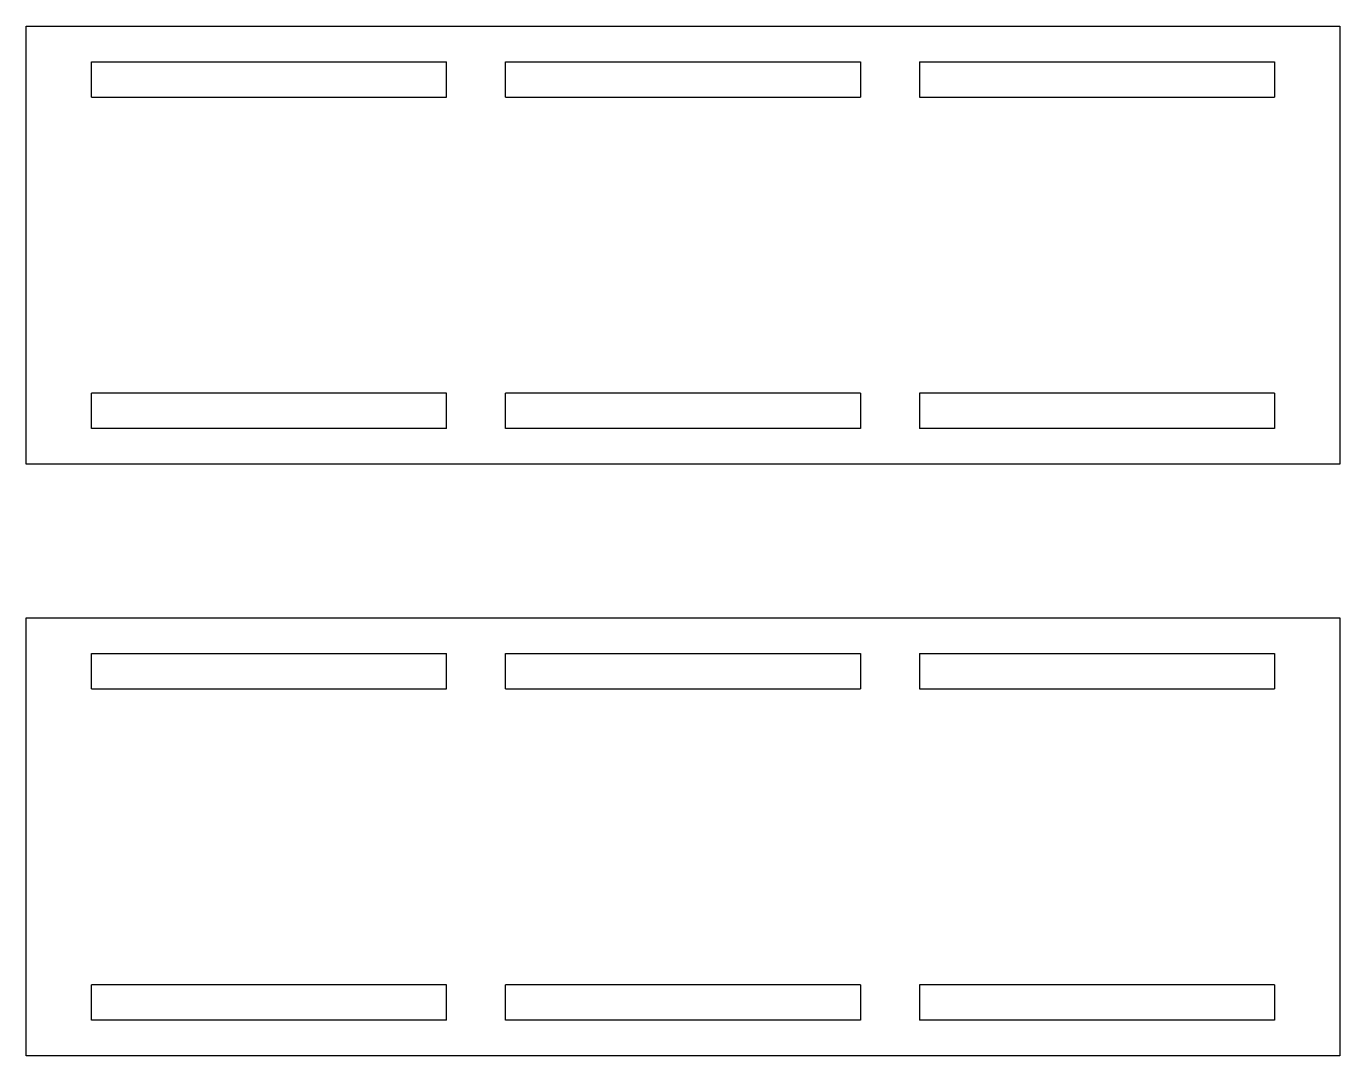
# Model space of a CAD drawing. Header units: millimetres. Extents: x 52 to 512, y 30 to 468.
# Drawn here: x 290.4 to 512.4, y 293.8 to 467.8 of the extents above; entities that cross this region are included whole.
import ezdxf

# ---------------------------------------------------------------- set-up
doc = ezdxf.new("R2010")
doc.units = ezdxf.units.MM

msp = doc.modelspace()

# ---------------------------------------------------------------- linework, layer by layer
for p, q in [((290.38, 467.77), (512.38, 467.77)), ((290.38, 393.77), (290.38, 467.77)), ((512.38, 467.77), (512.38, 393.77)), ((301.38, 455.77), (301.38, 461.77)), ((301.38, 461.77), (361.38, 461.77)), ((361.38, 455.77), (361.38, 461.77)), ((371.38, 455.77), (371.38, 461.77)), ((371.38, 461.77), (431.38, 461.77)), ((431.38, 461.77), (431.38, 455.77)), ((441.38, 461.77), (501.38, 461.77)), ((441.38, 461.77), (441.38, 455.77)), ((501.38, 461.77), (501.38, 455.77)), ((301.38, 455.77), (361.38, 455.77)), ((371.38, 455.77), (431.38, 455.77)), ((441.38, 455.77), (501.38, 455.77)), ((361.38, 405.77), (301.38, 405.77)), ((301.38, 399.77), (301.38, 405.77)), ((361.38, 399.77), (361.38, 405.77)), ((431.38, 405.77), (371.38, 405.77)), ((371.38, 399.77), (371.38, 405.77)), ((431.38, 405.77), (431.38, 399.77)), ((501.38, 405.77), (441.38, 405.77)), ((441.38, 405.77), (441.38, 399.77)), ((501.38, 405.77), (501.38, 399.77)), ((361.38, 399.77), (301.38, 399.77)), ((431.38, 399.77), (371.38, 399.77)), ((501.38, 399.77), (441.38, 399.77)), ((512.38, 393.77), (290.38, 393.77)), ((290.38, 367.77), (512.38, 367.77)), ((290.38, 293.77), (290.38, 367.77)), ((512.38, 367.77), (512.38, 293.77)), ((301.38, 355.77), (301.38, 361.77)), ((301.38, 361.77), (361.38, 361.77)), ((361.38, 355.77), (361.38, 361.77)), ((371.38, 355.77), (371.38, 361.77)), ((371.38, 361.77), (431.38, 361.77)), ((431.38, 361.77), (431.38, 355.77)), ((441.38, 361.77), (501.38, 361.77)), ((441.38, 361.77), (441.38, 355.77)), ((501.38, 361.77), (501.38, 355.77)), ((301.38, 355.77), (361.38, 355.77)), ((371.38, 355.77), (431.38, 355.77)), ((441.38, 355.77), (501.38, 355.77)), ((361.38, 305.77), (301.38, 305.77)), ((301.38, 299.77), (301.38, 305.77)), ((361.38, 299.77), (361.38, 305.77)), ((431.38, 305.77), (371.38, 305.77)), ((371.38, 299.77), (371.38, 305.77)), ((431.38, 305.77), (431.38, 299.77)), ((501.38, 305.77), (441.38, 305.77)), ((441.38, 305.77), (441.38, 299.77)), ((501.38, 305.77), (501.38, 299.77)), ((361.38, 299.77), (301.38, 299.77)), ((431.38, 299.77), (371.38, 299.77)), ((501.38, 299.77), (441.38, 299.77)), ((512.38, 293.77), (290.38, 293.77))]:
    msp.add_line(p, q)

doc.saveas('drawing.dxf')
